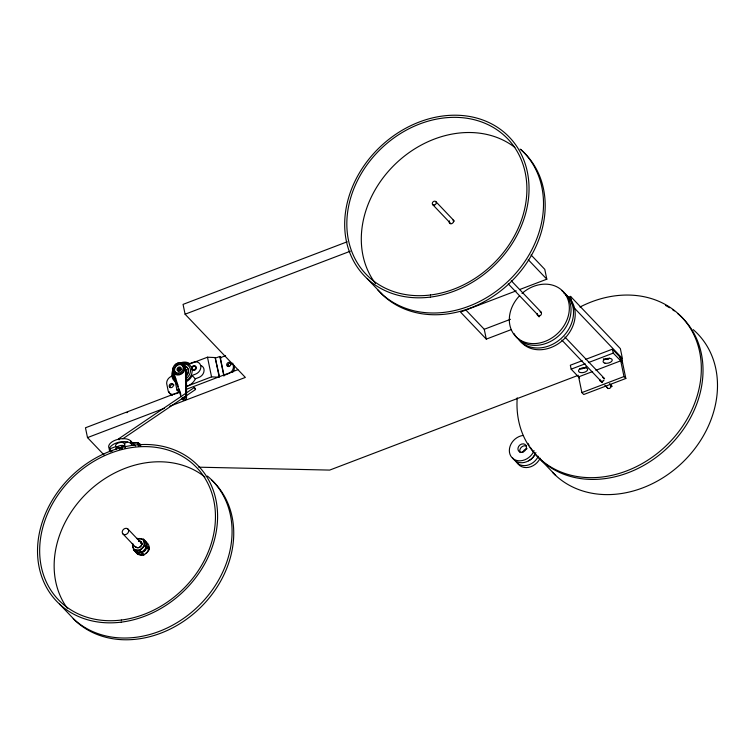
<?xml version="1.0" encoding="UTF-8"?>
<svg xmlns="http://www.w3.org/2000/svg" width="755" height="755" viewBox="0 0 755 755"><rect width="100%" height="100%" fill="white"/><g stroke="black" fill="none" stroke-linecap="round" stroke-linejoin="round"><path stroke-width="1.13" d="M191.572 368.61L191.572 368.062A2.331 1.916 -43.6 0 1 194.592 365.722A2.331 1.916 -43.6 0 1 195.252 368.95A2.331 1.916 -43.6 0 1 191.789 369.082L191.572 368.61L192.251 369.563A2.331 1.916 -43.6 0 0 195.951 369.101A2.331 1.916 -43.6 0 0 194.328 366.175M186.778 380.322A10.494 8.616 -43.6 0 0 192.034 369.101L192.034 368.544A2.331 1.916 -43.6 0 1 192.147 367.987M137.117 538.475L143.658 539.268L144.847 545.629L139.864 550.688L133.673 549.895L132.333 543.43M135.249 550.442L135.702 552.056C140.694 559.757 153.218 551.405 147.886 543.732L145.809 541.58L146.744 547.328L141.676 552.584L135.475 551.792L133.399 549.64M145.319 541.071C150.972 547.507 142.336 556.142 135.702 552.056M180.52 362.881A11.665 9.57 -43.6 0 1 188.561 362.919L189.647 363.646L193.129 362.315A7.003 5.738 -43.6 0 1 200.726 365.703L200.849 367.308A7.003 5.738 -43.6 0 1 195.724 374.055L192.091 375.443L191.44 376.82A11.665 9.57 -43.6 0 1 187.249 381.162M201.189 365.656A7.003 5.738 -43.6 0 1 203.944 369.082L204.067 370.686A7.003 5.738 -43.6 0 1 198.942 377.434L195.309 378.821L194.658 380.199A11.665 9.57 -43.6 0 1 185.956 386.466M119.063 439.816L118.686 438.797L194.271 387.551L194.988 388.23L195.536 389.505L122.857 438.778M194.271 387.551L195.536 389.505M180.822 369.544L179.681 369.384L179.218 370.375M347.225 241.779L183.059 304.378L185.088 314.212L245.347 377.425L169.715 406.266M185.088 314.212L350.367 251.189M189.137 364.203L207.483 357.2L215.166 357.568L219.469 376.613M215.628 358.049L219.837 356.445L221.224 357.908M172.961 375.773L170.856 376.575A6.823 5.596 -43.6 0 0 166.676 383.578L168.261 391.25A6.823 5.596 -43.6 0 0 174.518 394.27M225.575 355.709L220.318 357.719L223.98 375.414L228.189 373.81M175.141 381.322L176.953 390.061L179.124 389.231M185.645 386.749L211.551 376.868L218.138 377.179M179.737 391.836L85.466 427.783L87.504 437.607L104.294 455.227M186.315 389.325L237.834 369.676M175.575 393.865L179.784 392.26M87.504 437.607L164.231 408.351M516.231 290.845L460.531 312.089L486.295 339.118L511.418 329.539M519.506 289.599L546.818 279.19L544.78 269.356L531.039 254.935M127.501 442.119L124.339 443.317L124.953 446.271M137.287 443.695L138.156 443.572M465.741 309.861L484.257 329.284L510.474 319.289M568.364 297.215L570.544 296.385L620.365 348.65L622.403 358.474L573.385 307.058M582.209 360.701L570.336 365.231L571.158 369.157L579.585 378.01M585.446 359.465L612.428 349.178L621.629 358.833L622.45 362.759M571.158 369.157L585.182 363.806M588.419 362.579L613.249 353.113L622.564 362.749M578.387 375.263L329.69 470.091L198.801 467.185M592.666 371.517L578.632 376.868L581.888 392.6L583.728 394.525L625.829 378.481L621.752 358.814L619.912 356.889L623.989 376.547L625.829 378.481M595.903 370.28L620.723 360.815M581.888 392.6L623.989 376.547M139.118 540.269L137.523 538.315M132.644 442.987L137.957 442.864L140.836 445.771M528.217 259.682L546.818 279.19M435.795 201.585L454.453 221.168M511.267 280.756L541.288 312.259M564.825 336.947L604.585 378.661M609.455 383.766L611.89 386.324M432.785 204.709L450.631 223.433M508.257 283.88L539.089 316.232M561.814 340.061L602.396 382.634M604.821 385.182L608.068 388.589M541.212 460.276L555.689 475.461M367.241 278.67L381.719 293.855M227.557 364.542L229.143 366.203M192.091 375.443L195.309 378.821M176.953 390.061L179.029 392.241M132.861 445.544L131.266 443.864A11.665 5.936 -11.7 0 0 116.138 443.043A11.665 5.936 -11.7 0 0 110.221 451.886L109.607 448.932A11.665 5.936 -11.7 0 1 115.534 440.099A11.665 5.936 -11.7 0 1 130.653 440.911L135.456 445.95M112.014 451.452L109.607 448.932L115.921 446.526A4.662 2.378 -11.7 0 1 118.667 442.864A4.662 2.378 -11.7 0 1 124.594 443.676A4.662 2.378 -11.7 0 1 120.819 447.205M143.507 539.174L145.583 541.316M144.979 545.233L146.791 547.13M147.282 547.639L149.084 549.536M144.847 545.629L146.649 547.526M147.149 548.045L148.952 549.942M127.869 528.972L142.251 544.062M140.062 550.593L141.864 552.49M142.365 553L144.167 554.897M139.656 550.744L141.468 552.641M141.959 553.151L143.771 555.048M123.008 534.002L135.796 547.422M133.673 549.895L135.475 551.792M135.976 552.301L137.778 554.198M59.56 604.142L74.037 619.327A97.98 80.389 -43.6 0 0 202.5 601.971A97.98 80.389 -43.6 0 0 207.408 476.056M174.499 374.763L178.397 386.768M179.105 388.948L180.87 394.412M181.011 396.715L173.225 372.706A7.003 5.738 -43.6 0 1 173.159 367.94M612.428 349.178L613.249 353.113M570.544 296.385L572.13 304.029M484.257 329.284L486.295 339.118M232.738 363.117L233.418 366.401A6.823 5.596 -43.6 0 1 229.237 373.404M219.837 356.445L223.905 376.103M215.166 357.568L219.233 377.226M207.483 357.2L211.551 376.868M179.888 369.27L180.049 370.054M138.118 442.921L138.722 445.818M137.769 442.836L138.363 445.733M130.653 440.911L131.266 443.864M121.97 446.856L122.376 448.819M116.128 447.517L116.534 449.48A4.662 2.378 -11.7 0 1 120.649 445.478A4.662 2.378 -11.7 0 1 125.019 448.102M233.937 365.363L234.343 367.374A6.823 5.596 -43.6 0 1 232.634 372.328M227.67 366.392L227.566 365.873A2.331 1.916 -43.6 0 1 231.511 363.891M170.186 387.579L170.083 387.06A2.331 1.916 -43.6 0 1 174.028 385.069M178.973 368.091L179.133 369.091M146.385 544.43A6.417 5.266 -43.6 0 1 141.713 552.047M138.675 552.424A6.417 5.266 -43.6 0 1 137.297 552.018M137.268 538.91A6.417 5.266 -43.6 0 1 144.28 543.081A6.417 5.266 -43.6 0 1 137.457 550.159A6.417 5.266 -43.6 0 1 132.814 543.524M138.637 540.844A3.85 3.162 -43.6 0 1 141.317 545.676A3.85 3.162 -43.6 0 1 135.211 546.441M138.76 541.307A3.501 2.869 -43.6 0 1 141.402 545.308A3.501 2.869 -43.6 0 1 136.098 546.988M140.685 543.326A3.501 2.869 -43.6 0 1 142.261 543.553M148.688 546.846A6.417 5.266 -43.6 0 1 145.479 553.698M144.016 554.453A6.417 5.266 -43.6 0 1 138.448 553.66M146.479 544.525A6.417 5.266 -43.6 0 1 141.808 552.141M138.769 552.518A6.417 5.266 -43.6 0 1 136.24 551.348M145.139 542.118A6.417 5.266 -43.6 0 1 145.989 543.204M141.883 543.723A3.501 2.869 -43.6 0 1 142.629 543.94M211.711 480.123A97.98 80.389 -43.6 0 1 201.226 606.775A97.98 80.389 -43.6 0 1 73.216 618.647M67.318 608.256A95.649 78.473 -43.6 0 1 87.901 492.034A95.649 78.473 -43.6 0 1 204.973 477.066M181.521 398.3A2.331 1.916 -43.6 0 0 185.607 396.384L185.522 368.582A7.003 5.738 -43.6 0 0 179.879 362.74M182.285 398.772A2.331 1.916 -43.6 0 0 184.72 400.065A2.331 1.916 -43.6 0 0 186.532 397.347L186.438 369.544A7.003 5.738 -43.6 0 1 186.032 371.205M181.351 363.24A6.531 5.361 -43.6 0 1 183.437 372.319A6.531 5.361 -43.6 0 1 173.622 372.47M173.197 371.082A6.531 5.361 -43.6 0 1 173.169 369.563M176.377 373.215A5.011 4.115 -43.6 0 1 177.302 365.335A5.011 4.115 -43.6 0 1 183.71 368.723M183.342 398.149A1.17 0.953 -43.6 0 1 184.531 397.007M175.141 364.958A7.003 5.738 -43.6 0 1 178.199 363.089M178.992 370.412A1.17 0.953 -43.6 0 1 180.889 369.242M185.73 366.232A7.003 5.738 -43.6 0 1 185.881 376.113M184.55 396.743A1.17 0.953 -43.6 0 1 183.644 398.102A1.17 0.953 -43.6 0 1 182.427 397.451M183.238 363.231A10.494 8.616 -43.6 0 1 192.034 369.101M175.273 380.256A10.494 8.616 -43.6 0 1 173.206 372.243M182.691 363.976A9.136 7.493 -43.6 0 1 190.26 368.751A9.136 7.493 -43.6 0 1 186.41 378.387M175.764 378.793A9.136 7.493 -43.6 0 1 173.726 373.272M192.402 367.459A2.331 1.916 -43.6 0 1 192.77 366.977M193.233 366.59A2.331 1.916 -43.6 0 1 193.771 366.317M186.957 367.194A7.003 5.738 -43.6 0 1 186.315 376.132M176.557 382.492A11.665 9.57 -43.6 0 1 173.188 369.459M177.689 384.474A11.665 9.57 -43.6 0 1 176.141 382.511M172.546 395.243A6.823 5.596 -43.6 0 1 168.997 391.552M119.601 449.112A1.123 0.576 -11.7 0 1 119.337 448.31A1.123 0.576 -11.7 0 1 120.96 447.998A1.123 0.576 -11.7 0 1 120.942 448.857M132.654 442.987A6.417 3.265 -11.7 0 1 135.909 442.685M137.353 442.883A6.417 3.265 -11.7 0 1 139.845 444.676M126.802 412.664A3.501 1.784 -11.7 0 1 127.661 412.4M566.071 295.045A32.663 26.793 -43.6 0 1 563.343 339.759A32.663 26.793 -43.6 0 1 518.808 339.014M563.428 292.6A32.663 26.793 -43.6 0 1 563.192 336.494A32.663 26.793 -43.6 0 1 518.487 339.193M539.089 316.921A2.331 1.916 -43.6 0 1 538.985 315.354M521.979 293.45A32.663 26.793 -43.6 0 1 569.11 304.463A32.663 26.793 -43.6 0 1 528.623 343.195A32.663 26.793 -43.6 0 1 519.666 295.658M540.042 311.777A2.331 1.916 -43.6 0 1 541.363 314.174A2.331 1.916 -43.6 0 1 538.636 315.986A2.331 1.916 -43.6 0 1 537.315 313.589M561.88 290.647A32.663 26.793 -43.6 0 1 558.634 335.843A32.663 26.793 -43.6 0 1 514.032 333.616M609.483 358.342A4.662 2.378 -11.7 0 1 603.887 359.248M585.871 367.043A4.662 2.378 -11.7 0 1 579.453 368.534M137.514 443.081A4.662 2.378 -11.7 0 1 140.119 445.809M119.62 447.404A4.662 2.378 -11.7 0 1 116.544 446.979M453.444 220.894A2.331 1.916 -43.6 0 1 453.359 221.979M453.113 222.517A2.331 1.916 -43.6 0 1 450.14 223.65A2.331 1.916 -43.6 0 1 449.565 220.866M452.538 219.733A2.331 1.916 -43.6 0 1 452.953 220.016M520.091 149.056A100.311 82.295 -43.6 0 1 513.419 279.416A100.311 82.295 -43.6 0 1 380.973 293.251M520.959 149.537A100.311 82.295 -43.6 0 1 509.323 280.105A100.311 82.295 -43.6 0 1 377.736 289.844M375.499 283.502A97.98 80.389 -43.6 0 1 394.856 164.486A97.98 80.389 -43.6 0 1 514.882 147.442M677.905 313.721A100.311 82.295 -43.6 0 1 665.268 449.876A100.311 82.295 -43.6 0 1 530.284 447.234M529.085 445.299A100.311 82.295 -43.6 0 1 527.943 443.336M665.533 305.454A100.311 82.295 -43.6 0 1 669.543 307.729M672.441 309.597A100.311 82.295 -43.6 0 1 674.319 310.918M693.25 329.642A100.311 82.295 -43.6 0 1 684.757 460.257A100.311 82.295 -43.6 0 1 552.481 472.29M609.851 384.257A2.331 1.916 -43.6 0 1 611.182 386.654M610.927 387.183A2.331 1.916 -43.6 0 1 609.559 388.325M609.002 388.466A2.331 1.916 -43.6 0 1 608.455 388.466M607.954 388.325A2.331 1.916 -43.6 0 1 607.048 387.164M610.417 386.154A2.331 1.916 -43.6 0 1 612.031 386.164M579.982 307.04A100.311 82.295 -43.6 0 1 699.649 351.858A100.311 82.295 -43.6 0 1 614.702 474.687A100.311 82.295 -43.6 0 1 517.213 397.809M520.186 452.575A4.662 3.832 -43.6 0 1 521.233 447.404A4.662 3.832 -43.6 0 1 526.443 446.092M534.059 450.622A13.996 11.485 -43.6 0 1 518.543 460.767A13.996 11.485 -43.6 0 1 509.549 448.291A13.996 11.485 -43.6 0 1 523.111 435.437M535.899 452.556A13.996 11.485 -43.6 0 1 524.404 462.428A13.996 11.485 -43.6 0 1 512.475 457.709M522.753 452.33A4.662 3.832 -43.6 0 1 527.103 448.687M540.155 458.2A13.996 11.485 -43.6 0 1 528.576 467.345A13.996 11.485 -43.6 0 1 517.081 462.541M538.315 456.265A13.996 11.485 -43.6 0 1 526.735 465.41A13.996 11.485 -43.6 0 1 515.24 460.607M534.908 454.057A9.334 7.654 -43.6 0 1 528.434 460.767M609.71 358.314A4.662 2.378 -11.7 0 1 603.254 358.918M585.946 367.109A4.662 2.378 -11.7 0 1 579.529 368.6M604.009 379.963A2.331 1.916 -43.6 0 1 603.755 380.501M603.387 380.982A2.331 1.916 -43.6 0 1 602.915 381.369M602.386 381.643A2.331 1.916 -43.6 0 1 599.951 379.387M602.679 377.575A2.331 1.916 -43.6 0 1 603.906 378.397M601.716 382.417A2.331 1.916 -43.6 0 1 602.046 380.784M230.936 363.882L230.832 363.363A2.331 1.916 -43.6 0 0 226.651 364.91L226.745 365.429A2.331 1.916 -43.6 0 0 230.936 363.882M173.442 385.069L173.348 384.55A2.331 1.916 -43.6 0 0 169.167 386.098L169.262 386.607A2.331 1.916 -43.6 0 0 173.442 385.069M121.347 620.044A95.649 78.473 -43.6 0 0 206.587 481.01A95.649 78.473 -43.6 0 0 54.737 499.923A95.649 78.473 -43.6 0 0 121.347 620.044M121.196 622.148A97.98 80.389 -43.6 0 0 208.512 479.727A97.98 80.389 -43.6 0 0 52.963 499.093A97.98 80.389 -43.6 0 0 121.196 622.148M177.972 374.537A6.531 5.361 -43.6 0 0 184.182 365.231A6.531 5.361 -43.6 0 0 173.858 366.052A6.531 5.361 -43.6 0 0 177.972 374.537M178.142 373.159A5.011 4.115 -43.6 0 0 182.899 366.015A5.011 4.115 -43.6 0 0 174.971 366.647A5.011 4.115 -43.6 0 0 178.142 373.159M179.011 370.148A1.17 0.953 -43.6 0 0 180.115 368.487A1.17 0.953 -43.6 0 0 178.274 368.638A1.17 0.953 -43.6 0 0 179.011 370.148M178.888 371.205A2.331 1.916 -43.6 0 0 181.096 367.883A2.331 1.916 -43.6 0 0 177.416 368.176A2.331 1.916 -43.6 0 0 178.888 371.205M125.217 534.653A3.501 2.869 -43.6 0 0 128.331 529.566A3.501 2.869 -43.6 0 0 122.772 530.255A3.501 2.869 -43.6 0 0 125.217 534.653M430.501 294.997A97.98 80.389 -43.6 0 0 517.817 152.576A97.98 80.389 -43.6 0 0 362.268 171.951A97.98 80.389 -43.6 0 0 430.501 294.997M430.35 297.102A100.311 82.295 -43.6 0 0 519.742 151.293A100.311 82.295 -43.6 0 0 360.494 171.121A100.311 82.295 -43.6 0 0 430.35 297.102M434.144 205.105A2.171 1.774 -43.6 0 0 436.079 201.953A2.171 1.774 -43.6 0 0 432.634 202.387A2.171 1.774 -43.6 0 0 434.144 205.105M521.903 452.292A4.662 3.832 -43.6 0 0 526.056 445.507A4.662 3.832 -43.6 0 0 518.647 446.432A4.662 3.832 -43.6 0 0 521.903 452.292M580.34 372.526A4.662 2.378 -11.7 0 0 587.626 369.752A4.662 2.378 -11.7 0 0 581.227 368.242A4.662 2.378 -11.7 0 0 580.34 372.526M604.934 363.155A4.662 2.378 -11.7 0 0 612.22 360.371A4.662 2.378 -11.7 0 0 605.821 358.861A4.662 2.378 -11.7 0 0 604.934 363.155"/></g></svg>
